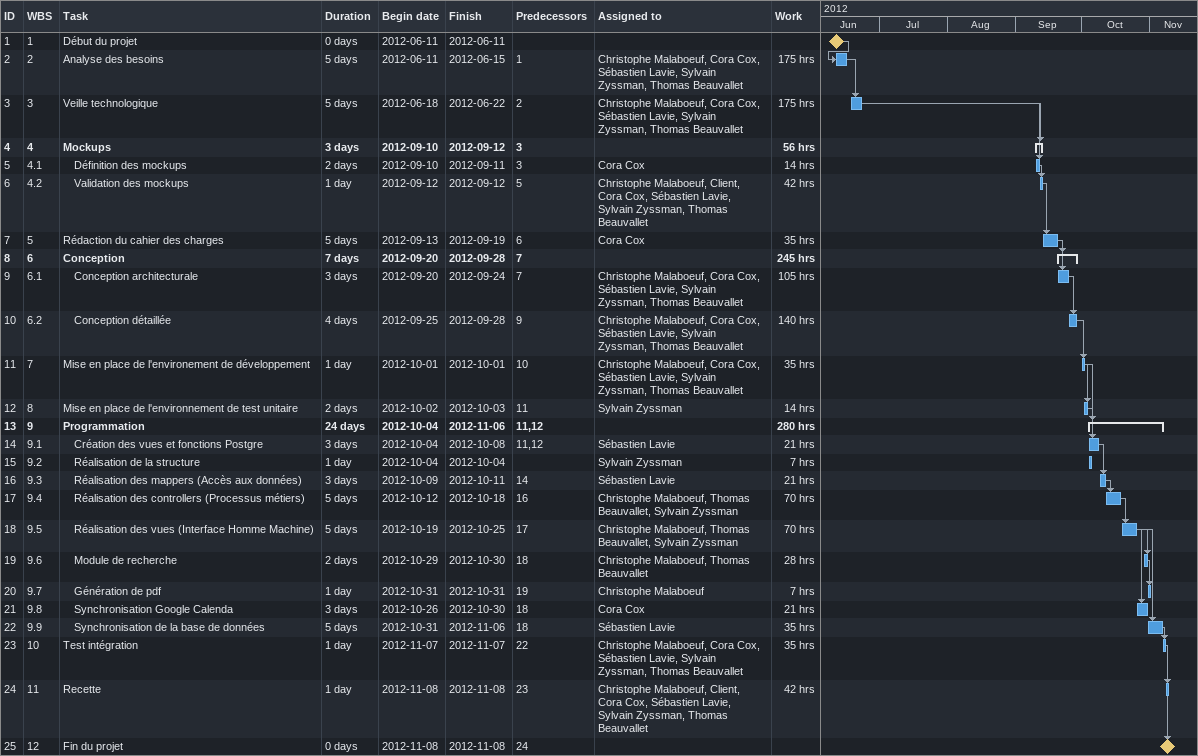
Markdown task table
| ID | WBS | Task | Duration | Start | Finish | Predecessors | Resources | Work (h) |
|---|---|---|---|---|---|---|---|---|
| 1 | 1 | Début du projet | 0d | 2012-06-11 | 2012-06-11 |  |  |  |
| 2 | 2 | Analyse des besoins | 5d | 2012-06-11 | 2012-06-15 | 1 | Christophe Malaboeuf, Cora Cox, Sébastien Lavie, Sylvain Zyssman, Thomas Beauvallet | 175 |
| 3 | 3 | Veille technologique | 5d | 2012-06-18 | 2012-06-22 | 2 | Christophe Malaboeuf, Cora Cox, Sébastien Lavie, Sylvain Zyssman, Thomas Beauvallet | 175 |
| 4 | 4 | **Mockups** | 3d | 2012-09-10 | 2012-09-12 | 3 |  | 56 |
| 5 | 4.1 | Définition des mockups | 2d | 2012-09-10 | 2012-09-11 | 3 | Cora Cox | 14 |
| 6 | 4.2 | Validation des mockups | 1d | 2012-09-12 | 2012-09-12 | 5 | Christophe Malaboeuf, Client, Cora Cox, Sébastien Lavie, Sylvain Zyssman, Thomas Beauvallet | 42 |
| 7 | 5 | Rédaction du cahier des charges | 5d | 2012-09-13 | 2012-09-19 | 6 | Cora Cox | 35 |
| 8 | 6 | **Conception** | 7d | 2012-09-20 | 2012-09-28 | 7 |  | 245 |
| 9 | 6.1 | Conception architecturale | 3d | 2012-09-20 | 2012-09-24 | 7 | Christophe Malaboeuf, Cora Cox, Sébastien Lavie, Sylvain Zyssman, Thomas Beauvallet | 105 |
| 10 | 6.2 | Conception détaillée | 4d | 2012-09-25 | 2012-09-28 | 9 | Christophe Malaboeuf, Cora Cox, Sébastien Lavie, Sylvain Zyssman, Thomas Beauvallet | 140 |
| 11 | 7 | Mise en place de l'environement de développement | 1d | 2012-10-01 | 2012-10-01 | 10 | Christophe Malaboeuf, Cora Cox, Sébastien Lavie, Sylvain Zyssman, Thomas Beauvallet | 35 |
| 12 | 8 | Mise en place de l'environnement de test unitaire | 2d | 2012-10-02 | 2012-10-03 | 11 | Sylvain Zyssman | 14 |
| 13 | 9 | **Programmation** | 24d | 2012-10-04 | 2012-11-06 | 11, 12 |  | 280 |
| 14 | 9.1 | Création des vues et fonctions Postgre | 3d | 2012-10-04 | 2012-10-08 | 11, 12 | Sébastien Lavie | 21 |
| 15 | 9.2 | Réalisation de la structure | 1d | 2012-10-04 | 2012-10-04 |  | Sylvain Zyssman | 7 |
| 16 | 9.3 | Réalisation des mappers (Accès aux données) | 3d | 2012-10-09 | 2012-10-11 | 14 | Sébastien Lavie | 21 |
| 17 | 9.4 | Réalisation des controllers (Processus métiers) | 5d | 2012-10-12 | 2012-10-18 | 16 | Christophe Malaboeuf, Thomas Beauvallet, Sylvain Zyssman | 70 |
| 18 | 9.5 | Réalisation des vues (Interface Homme Machine) | 5d | 2012-10-19 | 2012-10-25 | 17 | Christophe Malaboeuf, Thomas Beauvallet, Sylvain Zyssman | 70 |
| 19 | 9.6 | Module de recherche | 2d | 2012-10-29 | 2012-10-30 | 18 | Christophe Malaboeuf, Thomas Beauvallet | 28 |
| 20 | 9.7 | Génération de pdf | 1d | 2012-10-31 | 2012-10-31 | 19 | Christophe Malaboeuf | 7 |
| 21 | 9.8 | Synchronisation Google Calenda | 3d | 2012-10-26 | 2012-10-30 | 18 | Cora Cox | 21 |
| 22 | 9.9 | Synchronisation de la base de données | 5d | 2012-10-31 | 2012-11-06 | 18 | Sébastien Lavie | 35 |
| 23 | 10 | Test intégration | 1d | 2012-11-07 | 2012-11-07 | 22 | Christophe Malaboeuf, Cora Cox, Sébastien Lavie, Sylvain Zyssman, Thomas Beauvallet | 35 |
| 24 | 11 | Recette | 1d | 2012-11-08 | 2012-11-08 | 23 | Christophe Malaboeuf, Client, Cora Cox, Sébastien Lavie, Sylvain Zyssman, Thomas Beauvallet | 42 |
| 25 | 12 | Fin du projet | 0d | 2012-11-08 | 2012-11-08 | 24 |  |  |
